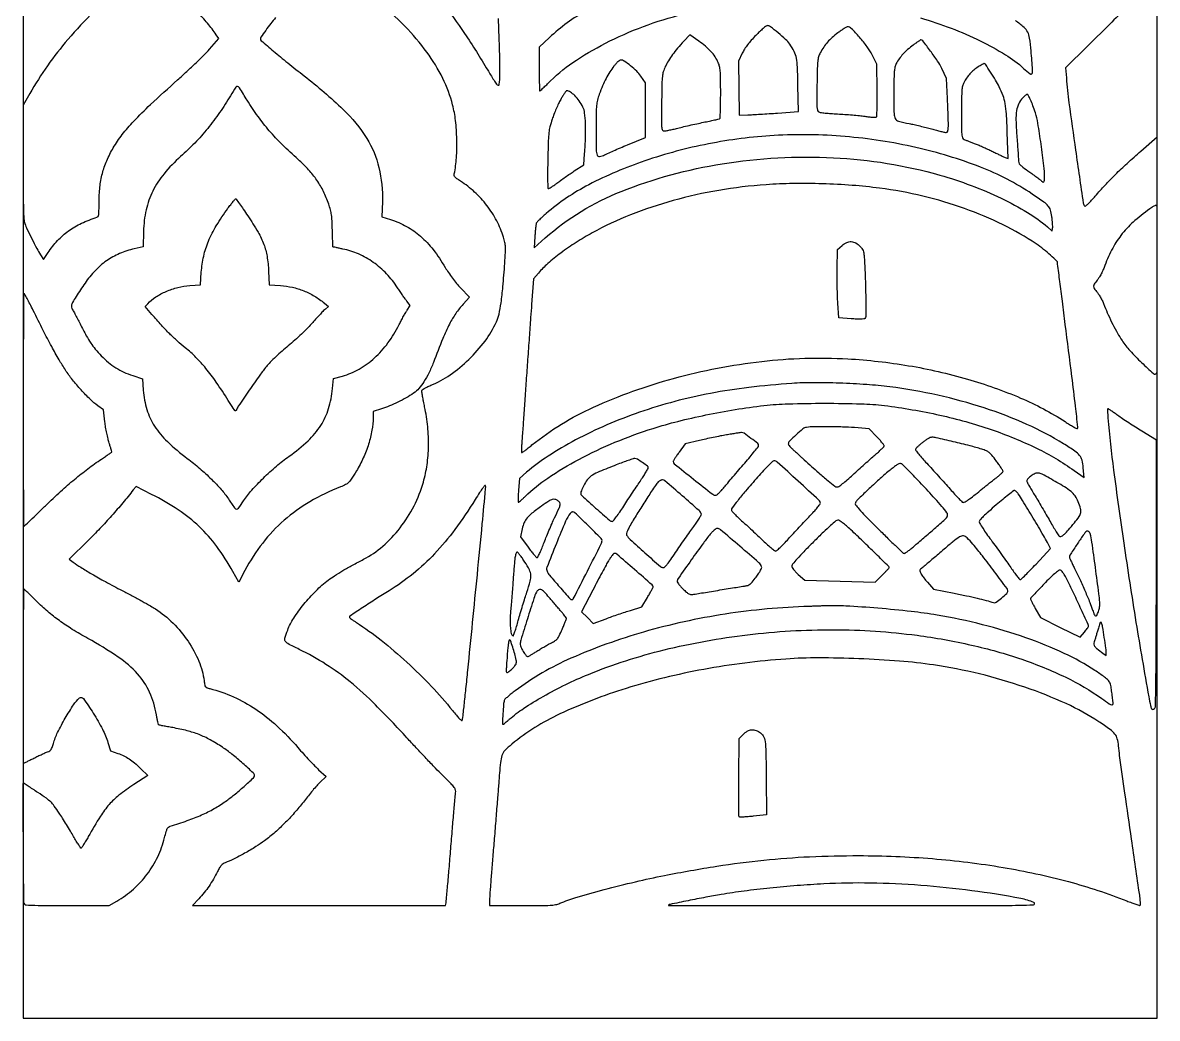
# Model space of a CAD drawing. Header units: millimetres. Extents: x 8 to 202, y 10 to 284.
# Drawn here: x 17.48 to 57.5, y 214 to 249.13 of the extents above; entities that cross this region are included whole.
import ezdxf

# ---------------------------------------------------------------- set-up
doc = ezdxf.new("R2010")
doc.units = ezdxf.units.MM
doc.layers.add('CUT', color=1, linetype='Continuous')
doc.layers.add('ENGRAVE', color=7, linetype='Continuous')

msp = doc.modelspace()

# ---------------------------------------------------------------- linework, layer by layer
at = {"layer": 'CUT'}
msp.add_lwpolyline([(17.5, 214), (57.5, 214), (57.5, 284), (17.5, 284)], close=True, dxfattribs=at)
at = {"layer": 'ENGRAVE'}
for points in [[(55.824, 249.074), (54.268, 247.537), (54.295, 247.175, 0.014308), (54.387, 246.296, 0.002418), (54.618, 244.624, 0.000386), (54.886, 242.763, 0.161791), (54.943, 242.649, 0.39932), (54.968, 242.648, 0.008559), (55.066, 242.74, 0.014827), (55.182, 242.859, 0.008846), (55.314, 243.007, -0.010753), (55.659, 243.394, -0.010324), (56.025, 243.77, -0.009401), (56.438, 244.163, -0.00628), (56.925, 244.597), (57.5, 245.098), (57.5, 247.854, 0.00063), (57.498, 249.391, 0.004769), (57.489, 250.116, 0.00294), (57.477, 250.576, 0.404477), (57.44, 250.611, 0.191907), (57.4, 250.595, 0.000482), (56.941, 250.159, 0.0029), (56.425, 249.663, 0.00179)], [(43.34, 248.676, 0.012507), (43.18, 248.504, 0.018842), (43.05, 248.347, 0.021374), (42.946, 248.197, 0.027711), (42.865, 248.052), (42.729, 247.773), (42.74, 246.818), (42.751, 245.862), (43.065, 245.874, 0.004447), (43.233, 245.881, 0.001168), (43.502, 245.897, 0.001186), (43.808, 245.916, 0.001216), (44.111, 245.936), (44.843, 245.987), (44.828, 246.908, 0.005673), (44.81, 247.558, 0.039285), (44.773, 247.874, 0.06689), (44.693, 248.106, 0.034869), (44.538, 248.369, 0.055198), (44.394, 248.536, 0.014777), (44.131, 248.766, 0.009617), (43.854, 248.984, 0.163947), (43.746, 249.021, 0.168964), (43.706, 249.007, 0.008869), (43.599, 248.92, 0.013179), (43.475, 248.808, 0.009137)], [(46.236, 248.768, 0.019959), (46.03, 248.6, 0.031258), (45.869, 248.438, 0.032938), (45.735, 248.263, 0.025763), (45.612, 248.059, 0.050193), (45.555, 247.918, 0.046412), (45.525, 247.765, 0.019642), (45.51, 247.521, 0.002002), (45.499, 246.942, 0.001651), (45.493, 246.376, 0.018138), (45.499, 246.149, 0.047433), (45.519, 246.029, 0.213551), (45.562, 245.975, 0.08821), (45.616, 245.959, 0.005174), (45.788, 245.939, 0.007696), (45.994, 245.921, 0.005584), (46.224, 245.907, -0.005353), (46.476, 245.892, -0.004212), (46.748, 245.871, -0.004259), (47.001, 245.846, -0.010483), (47.186, 245.823, 0.008989), (47.333, 245.804, 0.01329), (47.462, 245.793, 0.008448), (47.57, 245.789, 0.193168), (47.598, 245.8, 0.203213), (47.612, 245.83, 0.001741), (47.618, 246.091, 0.005725), (47.622, 246.395, 0.003616), (47.619, 246.749), (47.605, 247.666), (47.443, 247.992, 0.045159), (47.271, 248.273, 0.019854), (46.997, 248.613, 0.012965), (46.71, 248.924, 0.204329), (46.579, 248.979, 0.126637), (46.542, 248.969, 0.010302), (46.453, 248.917, 0.013331), (46.348, 248.848, 0.009852)], [(40.8, 248.471, 0.012333), (40.58, 248.224, 0.018631), (40.402, 247.998, 0.021122), (40.26, 247.784, 0.027066), (40.148, 247.576, 0.033918), (40.079, 247.397, 0.049193), (40.045, 247.231, 0.020853), (40.03, 246.981, 0.001743), (40.019, 246.332, 0.001684), (40.013, 245.754, 0.015003), (40.018, 245.499, 0.030169), (40.034, 245.359, 0.263526), (40.073, 245.312, 0.125137), (40.118, 245.307, 0.009671), (40.24, 245.326, 0.012757), (40.386, 245.355, 0.009383), (40.546, 245.394, -0.005657), (40.74, 245.443, -0.002647), (40.992, 245.502, -0.002623), (41.257, 245.561, -0.003675), (41.494, 245.611, 0.002264), (41.704, 245.655, 0.003426), (41.887, 245.695, 0.001331), (42.043, 245.731, 0.081457), (42.069, 245.742, 0.248942), (42.083, 245.765, 0.00148), (42.093, 246.017, 0.005615), (42.1, 246.308, 0.003488), (42.102, 246.649, 0.002432), (42.099, 247.169, 0.017139), (42.087, 247.422, 0.035647), (42.063, 247.584, 0.051055), (42.016, 247.721, 0.040457), (41.903, 247.925, 0.038148), (41.757, 248.112, 0.034191), (41.569, 248.292, 0.022274), (41.329, 248.474), (41.009, 248.695)], [(48.896, 248.338, 0.020674), (48.697, 248.178, 0.027748), (48.532, 248.017, 0.030433), (48.398, 247.852, 0.037084), (48.295, 247.683, 0.06024), (48.249, 247.556, 0.038154), (48.225, 247.401, 0.017389), (48.214, 247.151, 0.002245), (48.211, 246.616, 0.003476), (48.216, 245.906, 0.116353), (48.257, 245.743, 0.212505), (48.368, 245.654, 0.01585), (48.754, 245.566, -0.007507), (48.921, 245.531, -0.003713), (49.131, 245.482, -0.003684), (49.348, 245.427, -0.00538), (49.539, 245.376, 0.00464), (49.71, 245.33, 0.006024), (49.868, 245.291, 0.004605), (50, 245.261, 0.053217), (50.053, 245.255, 0.3161), (50.108, 245.294, 0.076774), (50.131, 245.411, 0.019394), (50.131, 245.666, 0.001118), (50.1, 246.448), (50.07, 247.159), (49.897, 247.515, 0.03461), (49.751, 247.771, 0.011517), (49.502, 248.124, 0.004764), (49.234, 248.481, 0.233034), (49.156, 248.519, 0.151697), (49.146, 248.516, 0.001249), (49.073, 248.466, 0.004315), (48.991, 248.407, 0.002747)], [(38.334, 247.59, 0.025284), (38.189, 247.386, 0.021779), (38.058, 247.159, 0.019823), (37.936, 246.9, 0.01416), (37.819, 246.602, 0.024578), (37.755, 246.393, 0.03966), (37.724, 246.209, 0.019808), (37.712, 245.951, 0.002173), (37.709, 245.356, 0.002916), (37.713, 244.641, 0.078227), (37.745, 244.454, 0.372014), (37.829, 244.404, 0.07487), (38.008, 244.465, -0.014162), (38.115, 244.516, -0.002427), (38.321, 244.607, -0.002643), (38.564, 244.711, -0.002357), (38.818, 244.817), (39.446, 245.075), (39.446, 246.037), (39.446, 246.999), (39.29, 247.234, 0.051149), (39.141, 247.414, 0.026713), (38.924, 247.608, 0.023113), (38.702, 247.768, 0.146229), (38.57, 247.808, 0.167099), (38.536, 247.796, 0.020585), (38.474, 247.744, 0.022503), (38.405, 247.673, 0.016827)], [(51.179, 247.564, 0.033783), (51.028, 247.453, 0.034046), (50.893, 247.322, 0.033746), (50.776, 247.174, 0.031943), (50.678, 247.009, 0.062466), (50.633, 246.885, 0.036381), (50.609, 246.728, 0.016899), (50.599, 246.476, 0.002288), (50.596, 245.946, 0.001393), (50.598, 245.351, 0.023533), (50.608, 245.154, 0.08628), (50.635, 245.058, 0.185409), (50.69, 245.005, 0.004778), (50.744, 244.983, 0.000902), (50.843, 244.945, 0.000964), (50.958, 244.9, 0.000884), (51.077, 244.855, -0.008815), (51.214, 244.8, -0.0045), (51.383, 244.727, -0.00447), (51.556, 244.649, -0.006691), (51.705, 244.577, 0.002319), (51.841, 244.51, 0.002643), (51.971, 244.448, 0.002394), (52.082, 244.396, 0.014861), (52.14, 244.371), (52.24, 244.332), (52.21, 245.258, 0.00604), (52.181, 245.905, 0.029441), (52.138, 246.269, 0.044819), (52.062, 246.55, 0.028412), (51.927, 246.861, 0.017924), (51.798, 247.095, 0.009385), (51.622, 247.377, 0.002937), (51.437, 247.659, 0.250667), (51.393, 247.682, 0.121413), (51.375, 247.678, 0.005424), (51.319, 247.647, 0.008856), (51.252, 247.609, 0.006193)], [(24.813, 246.55, -0.018804), (24.431, 245.954, -0.019548), (24.01, 245.396, -0.019741), (23.551, 244.879, -0.020092), (23.055, 244.402, 0.038261), (22.47, 243.797, 0.058119), (22.072, 243.185, 0.061019), (21.838, 242.521, 0.047775), (21.746, 241.762), (21.732, 241.218), (21.422, 241.147, 0.045173), (20.901, 240.977, 0.050987), (20.441, 240.722, 0.050275), (20.037, 240.376, 0.041924), (19.683, 239.935, 0.002568), (19.368, 239.463, 0.025117), (19.246, 239.256, 0.067997), (19.201, 239.134, 0.19701), (19.217, 239.047, -0.01758), (19.25, 238.989, -0.001723), (19.326, 238.849, -0.002178), (19.415, 238.681, -0.001724), (19.509, 238.498, 0.006411), (19.729, 238.082, 0.022086), (19.887, 237.822, 0.028242), (20.045, 237.611, 0.016515), (20.257, 237.376, 0.026972), (20.508, 237.142, 0.033245), (20.767, 236.953, 0.033199), (21.048, 236.801, 0.026775), (21.369, 236.674), (21.705, 236.561), (21.736, 236.158, 0.054229), (21.865, 235.473, 0.069924), (22.134, 234.893, 0.059844), (22.589, 234.345, 0.028489), (23.29, 233.754, -0.016348), (23.73, 233.4, -0.017236), (24.139, 233.024, -0.018397), (24.486, 232.656, -0.033186), (24.738, 232.326, 0.005394), (24.954, 232.008, 0.209797), (25.025, 231.964, 0.277585), (25.095, 231.994, 0.009209), (25.274, 232.253, -0.034113), (25.564, 232.631, -0.017952), (25.972, 233.06, -0.017555), (26.431, 233.48, -0.022377), (26.884, 233.832, 0.03429), (27.55, 234.375, 0.062131), (27.998, 234.915, 0.068509), (28.273, 235.51, 0.051902), (28.41, 236.216), (28.441, 236.57), (28.759, 236.659, 0.061783), (29.351, 236.905, 0.054645), (29.892, 237.297, 0.051052), (30.367, 237.825, 0.041764), (30.763, 238.473, -0.00516), (30.838, 238.62, -0.004739), (30.918, 238.769, -0.004739), (30.992, 238.9, -0.015544), (31.045, 238.985), (31.151, 239.146), (31.031, 239.303, -0.009182), (30.971, 239.384, -0.003039), (30.886, 239.506, -0.003025), (30.793, 239.642, -0.003432), (30.706, 239.774, 0.045792), (30.317, 240.267, 0.04863), (29.851, 240.67, 0.050072), (29.33, 240.965, 0.054848), (28.776, 241.14, -0.001679), (28.647, 241.166, -0.002664), (28.537, 241.19, -0.000598), (28.44, 241.211, -0.119508), (28.432, 241.215, -0.212228), (28.427, 241.224, -0.000346), (28.42, 241.392, -0.002546), (28.414, 241.582, -0.00156), (28.407, 241.806, 0.006207), (28.395, 242.136, 0.022576), (28.376, 242.345, 0.029748), (28.34, 242.521, 0.01787), (28.279, 242.724, 0.031439), (28.094, 243.169, 0.036587), (27.863, 243.565, 0.035243), (27.569, 243.934, 0.02583), (27.196, 244.301, -0.013762), (26.638, 244.823, -0.020391), (26.182, 245.313, -0.021414), (25.784, 245.819, -0.017724), (25.403, 246.39, 0.002711), (25.13, 246.826, 0.187742), (25.062, 246.877, 0.329424), (24.997, 246.851, 0.00752)], [(36.459, 246.416, 0.016266), (36.386, 246.271, 0.008351), (36.302, 246.086, 0.00829), (36.223, 245.892, 0.012373), (36.16, 245.72, 0.017183), (36.082, 245.456, 0.036142), (36.043, 245.246, 0.019501), (36.023, 244.965, 0.002112), (36.005, 244.315, 0.00313), (35.998, 243.899, 0.006409), (35.998, 243.573, 0.002184), (36.003, 243.306, 0.253729), (36.02, 243.277, 0.266835), (36.047, 243.276, 0.012883), (36.127, 243.322, 0.018133), (36.223, 243.384, 0.011776), (36.329, 243.463, -0.00744), (36.456, 243.559, -0.003814), (36.619, 243.676, -0.003789), (36.788, 243.794, -0.005695), (36.938, 243.894), (37.278, 244.115), (37.305, 244.503, 0.00999), (37.335, 245.081, 0.017114), (37.333, 245.564, 0.018579), (37.305, 245.941, 0.090217), (37.243, 246.145, 0.034346), (37.109, 246.369, 0.043424), (36.954, 246.554, 0.049645), (36.801, 246.68, 0.148507), (36.672, 246.72, 0.233905), (36.647, 246.708, 0.01055), (36.591, 246.63, 0.015813), (36.527, 246.532, 0.010468)], [(52.756, 246.474, 0.080552), (52.616, 246.27, 0.071063), (52.539, 246.024, 0.046092), (52.517, 245.681, 0.013384), (52.544, 245.151, -0.001314), (52.566, 244.867, -0.001632), (52.585, 244.603, -0.001328), (52.599, 244.381, -0.012346), (52.603, 244.286, 0.073059), (52.618, 244.188, 0.111012), (52.661, 244.114, 0.048842), (52.756, 244.03, 0.005045), (53, 243.856, -0.003721), (53.153, 243.747, -0.005424), (53.287, 243.649, -0.002819), (53.398, 243.564, -0.090374), (53.421, 243.539, 0.130469), (53.46, 243.502, 0.362549), (53.494, 243.509, 0.137492), (53.518, 243.566, 0.032834), (53.525, 243.669, 0.029708), (53.501, 244.08, 0.005457), (53.402, 244.834, 0.005071), (53.288, 245.586, 0.036083), (53.203, 245.944, 0.01187), (53.117, 246.197, 0.019447), (53.03, 246.406, 0.014851), (52.951, 246.566, 0.277019), (52.904, 246.594, 0.156341), (52.886, 246.588, 0.015179), (52.847, 246.559, 0.018097), (52.803, 246.52, 0.013345)], [(43.985, 245.143, 0.033581), (41.668, 244.85, 0.034258), (39.427, 244.25, 0.036488), (37.453, 243.409, 0.059352), (35.945, 242.389, 0.00682), (35.82, 242.279, 0.009332), (35.711, 242.175, 0.00657), (35.624, 242.087, 0.100483), (35.6, 242.05, 0.059587), (35.59, 242.008, 0.004217), (35.575, 241.888, 0.005906), (35.561, 241.745, 0.004418), (35.548, 241.586), (35.52, 241.183), (35.914, 241.531, -0.087589), (38.591, 243.172, -0.054309), (42.158, 244.146, -0.051582), (46.081, 244.362, -0.05706), (49.828, 243.749, -0.021056), (50.937, 243.383, -0.02188), (51.998, 242.93, -0.023335), (52.924, 242.43, -0.042117), (53.624, 241.926), (53.797, 241.776), (53.81, 241.881, 0.040408), (53.813, 241.941, 0.008218), (53.807, 242.045, 0.008613), (53.796, 242.167, 0.00798), (53.781, 242.292, 0.03821), (53.732, 242.517, 0.108064), (53.654, 242.658, 0.058715), (53.5, 242.796, 0.005773), (53.087, 243.081, 0.056009), (51.263, 244.031, 0.03639), (48.988, 244.723, 0.03462), (46.488, 245.11, 0.035761)], [(43.701, 243.41, 0.024063), (42.033, 243.209, 0.025592), (40.426, 242.851, 0.026558), (38.924, 242.347, 0.031408), (37.569, 241.71, 0.017686), (37.005, 241.374, 0.017615), (36.466, 240.999, 0.018618), (36.003, 240.624, 0.03811), (35.675, 240.29), (35.503, 240.087), (35.434, 239.188, 0.000894), (35.4, 238.722, 0.000279), (35.349, 238.024, 0.000279), (35.294, 237.244, 0.000308), (35.241, 236.49, -0.00006), (35.191, 235.774, -0.000075), (35.145, 235.111, -0.00006), (35.106, 234.556, -0.000604), (35.089, 234.324, 0.006433), (35.081, 234.184, 0.010776), (35.078, 234.066, 0.004604), (35.078, 233.967, 0.409911), (35.088, 233.958, 0.160515), (35.105, 233.964, 0.001819), (35.204, 234.037, 0.005373), (35.317, 234.125, 0.003451), (35.447, 234.228, -0.064032), (37.615, 235.561, -0.039316), (40.442, 236.576, -0.037796), (43.552, 237.177, -0.042983), (46.585, 237.266, -0.027419), (48.731, 237.025, -0.028784), (50.803, 236.553, -0.030428), (52.682, 235.884, -0.043114), (54.248, 235.05, 0.006403), (54.407, 234.95, 0.010414), (54.545, 234.869, 0.004366), (54.662, 234.805, 0.330319), (54.682, 234.808, 0.228488), (54.7, 234.858, 0.000612), (54.615, 235.598, 0.002336), (54.489, 236.642, 0.000479), (54.256, 238.483, -0.000214), (54.152, 239.298, -0.000347), (54.065, 239.991, -0.000038), (53.987, 240.61, -0.03112), (53.985, 240.641, 0.202113), (53.952, 240.72, 0.010084), (53.74, 240.919, 0.016382), (53.49, 241.129, 0.017496), (53.233, 241.318, 0.035656), (52.06, 241.998, 0.028091), (50.707, 242.568, 0.026964), (49.236, 243.005, 0.026059), (47.709, 243.286, 0.013892), (46.743, 243.386, 0.010979), (45.693, 243.441, 0.011033), (44.649, 243.45, 0.014642)], [(25.42, 242.316, -0.014927), (25.785, 241.735, -0.04254), (25.99, 241.305, -0.049956), (26.102, 240.886, -0.027597), (26.158, 240.36), (26.182, 239.879), (26.579, 239.852, -0.038526), (26.998, 239.791, -0.039892), (27.396, 239.666, -0.039542), (27.773, 239.479, -0.036536), (28.127, 239.231), (28.273, 239.111), (28.162, 239.024, 0.033109), (28.099, 238.968, 0.00499), (27.983, 238.846, 0.005581), (27.849, 238.7, 0.004797), (27.712, 238.543, -0.016313), (27.542, 238.358, -0.008814), (27.322, 238.141, -0.008618), (27.083, 237.922, -0.010812), (26.853, 237.727, 0.010183), (26.633, 237.54, 0.008897), (26.41, 237.336, 0.009109), (26.213, 237.143, 0.0227), (26.078, 236.992, 0.016991), (25.849, 236.692, 0.003691), (25.475, 236.156, 0.001754), (25.09, 235.593, 0.063026), (25.019, 235.453, -0.281311), (24.996, 235.434, -0.259569), (24.967, 235.445, -0.02947), (24.913, 235.52, -0.001212), (24.736, 235.799, 0.010151), (24.311, 236.443, 0.020458), (23.946, 236.929, 0.02477), (23.596, 237.318, 0.027147), (23.218, 237.657, -0.013524), (22.939, 237.895, -0.013008), (22.669, 238.15, -0.011296), (22.381, 238.451, -0.006364), (22.045, 238.827), (21.8, 239.11), (21.895, 239.211, -0.060413), (22.178, 239.448, -0.041948), (22.546, 239.645, -0.040377), (22.959, 239.785, -0.043724), (23.379, 239.852), (23.755, 239.879), (23.785, 240.323, -0.039027), (23.868, 240.89, -0.043055), (24.036, 241.418, -0.038055), (24.313, 241.961, -0.021488), (24.724, 242.576, -0.004592), (24.82, 242.704, -0.007204), (24.904, 242.812, -0.002645), (24.979, 242.903, -0.209899), (24.995, 242.911, -0.254818), (25.011, 242.903, -0.001062), (25.131, 242.737, -0.004769), (25.265, 242.544, -0.002943)], [(57.311, 242.609, 0.027064), (56.714, 242.145, 0.04391), (56.268, 241.683, 0.046693), (55.928, 241.173, 0.036043), (55.654, 240.562, -0.017344), (55.595, 240.416, -0.01442), (55.522, 240.265, -0.014665), (55.448, 240.13, -0.037728), (55.384, 240.039, 0.016806), (55.275, 239.897, 0.157828), (55.252, 239.825, 0.152182), (55.275, 239.751, 0.015302), (55.387, 239.602, -0.030114), (55.451, 239.511, -0.014171), (55.523, 239.386, -0.013985), (55.591, 239.251, -0.019126), (55.644, 239.126, 0.014971), (55.773, 238.815, 0.011395), (55.932, 238.482, 0.01158), (56.1, 238.167, 0.019459), (56.258, 237.912, 0.036222), (56.54, 237.552, 0.017622), (56.947, 237.134, 0.008533), (57.367, 236.746, 0.397821), (57.474, 236.749, 0.199078), (57.502, 236.817, 0.000067), (57.499, 239.718, 0.000056), (57.496, 242.625, 0.259632), (57.468, 242.676, 0.212901), (57.449, 242.678, 0.029572), (57.409, 242.664, 0.029589), (57.361, 242.641, 0.021074)], [(47.023, 241.227, -0.040434), (47.099, 241.129, -0.081477), (47.139, 241.041, -0.044248), (47.16, 240.913, -0.005359), (47.18, 240.628, -0.006847), (47.206, 240.004, -0.00647), (47.217, 239.366, -0.001812), (47.217, 238.764, -0.198276), (47.186, 238.69, -0.177558), (47.149, 238.673, -0.0138), (47.039, 238.668, -0.015598), (46.893, 238.668, -0.007455), (46.705, 238.678), (46.266, 238.707), (46.233, 239.23, -0.007568), (46.222, 239.479, -0.003578), (46.214, 239.8, -0.003545), (46.21, 240.137, -0.005002), (46.212, 240.436), (46.224, 241.12), (46.385, 241.268, -0.079629), (46.546, 241.373, -0.122352), (46.708, 241.403, -0.119099), (46.869, 241.353, -0.072995)], [(17.5, 235.464, 0.000608), (17.502, 233.892, 0.001015), (17.508, 232.569, 0.000042), (17.516, 231.375, 0.412264), (17.527, 231.364, 0.190845), (17.545, 231.371, 0.000431), (17.762, 231.576, 0.002735), (18.007, 231.809, 0.001686), (18.292, 232.086, -0.007967), (18.824, 232.59, -0.011658), (19.31, 233.014, -0.012691), (19.78, 233.387, -0.012964), (20.266, 233.732, 0.000196), (20.401, 233.823, 0.000315), (20.516, 233.901, 0.00005), (20.619, 233.97, 0.019294), (20.626, 233.976, 0.30132), (20.628, 233.983, 0.001026), (20.603, 234.073, 0.004888), (20.573, 234.175, 0.002987), (20.535, 234.296, -0.018065), (20.494, 234.446, -0.008506), (20.45, 234.643, -0.008417), (20.411, 234.85, -0.011734), (20.384, 235.038), (20.332, 235.467), (20.14, 235.608, -0.033327), (19.867, 235.839, -0.01609), (19.547, 236.168, -0.015972), (19.239, 236.53, -0.023877), (18.995, 236.866, -0.013499), (18.767, 237.236, -0.007416), (18.507, 237.701, -0.006134), (18.208, 238.271, -0.003433), (17.857, 238.972, 0.004141), (17.743, 239.199, 0.006676), (17.641, 239.391, 0.001979), (17.551, 239.554, 0.272027), (17.533, 239.565, 0.411816), (17.519, 239.552, 0.000062), (17.51, 238.36, 0.001242), (17.502, 237.037, 0.000744)], [(44.613, 236.399, 0.012455), (43.097, 236.257, 0.017247), (41.748, 236.049, 0.018365), (40.486, 235.762, 0.017817), (39.236, 235.38, 0.01922), (38.084, 234.932, 0.020008), (36.984, 234.403, 0.021276), (36.015, 233.833, 0.035372), (35.257, 233.263), (35.001, 233.041), (34.972, 232.638, 0.005295), (34.962, 232.482, 0.008198), (34.957, 232.347, 0.003469), (34.956, 232.232, 0.200322), (34.963, 232.213, 0.374198), (34.98, 232.212, 0.008773), (35.044, 232.262, 0.015068), (35.12, 232.328, 0.009104), (35.207, 232.411, -0.047232), (36.006, 233.062, -0.025135), (37.102, 233.719, -0.023491), (38.374, 234.321, -0.022393), (39.718, 234.813, -0.014937), (40.591, 235.06, -0.010749), (41.58, 235.286, -0.010442), (42.615, 235.477, -0.011299), (43.63, 235.618, -0.022109), (44.487, 235.68, -0.006938), (45.774, 235.698, -0.006839), (47.055, 235.68, -0.024046), (47.877, 235.618, -0.023694), (49.834, 235.28, -0.027947), (51.644, 234.771, -0.030233), (53.243, 234.113, -0.042678), (54.567, 233.326), (54.917, 233.075), (54.889, 233.423, 0.039199), (54.846, 233.69, 0.112502), (54.762, 233.858, 0.072428), (54.593, 234.012, 0.010067), (54.194, 234.27, 0.034311), (52.905, 234.953, 0.025367), (51.397, 235.533, 0.024225), (49.757, 235.983, 0.023561), (48.065, 236.278, 0.013986), (47.253, 236.358, 0.00862), (46.294, 236.408, 0.008644), (45.355, 236.425, 0.017244)], [(55.76, 235.182, 0.010607), (55.96, 233.339, 0.003985), (56.317, 230.767, 0.003942), (56.75, 227.969, 0.004753), (57.202, 225.347, 0.004278), (57.262, 225.033, 0.05889), (57.298, 224.923, 0.316684), (57.341, 224.899, 0.175924), (57.397, 224.925, 0.193192), (57.437, 225.017, 0.00172), (57.451, 225.786, 0.00293), (57.462, 227.005, 0.000353), (57.47, 229.691), (57.479, 234.394), (56.956, 234.711, -0.005288), (56.732, 234.85, -0.004133), (56.492, 235.005, -0.00418), (56.271, 235.153, -0.010178), (56.111, 235.267, 0.004015), (55.985, 235.359, 0.006141), (55.875, 235.436, 0.002475), (55.78, 235.5, 0.148272), (55.76, 235.506, 0.404851), (55.749, 235.496, 0.007606), (55.748, 235.411, 0.013937), (55.751, 235.306, 0.008304)], [(42.302, 234.583, 0.004979), (42.094, 234.544, 0.002663), (41.838, 234.493, 0.002651), (41.577, 234.438, 0.004139), (41.353, 234.387), (40.853, 234.27), (40.641, 233.979, 0.006821), (40.56, 233.864, 0.009808), (40.491, 233.76, 0.006047), (40.437, 233.672, 0.135635), (40.429, 233.643, 0.22725), (40.466, 233.565, 0.001185), (41.145, 233.022, 0.001462), (41.82, 232.488, 0.170125), (41.925, 232.452, 0.170558), (41.965, 232.467, 0.016794), (42.044, 232.536, 0.019691), (42.134, 232.627, 0.014362), (42.228, 232.735, -0.003399), (42.349, 232.881, -0.001019), (42.535, 233.102, -0.001022), (42.744, 233.349, -0.001108), (42.949, 233.589, 0.003254), (43.138, 233.811, 0.005107), (43.297, 234.005, 0.001589), (43.432, 234.174, 0.169196), (43.441, 234.201, 0.22418), (43.407, 234.274, 0.008901), (43.171, 234.461, 0.010365), (42.93, 234.638, 0.167265), (42.835, 234.665, 0.023559), (42.781, 234.66, 0.002003), (42.644, 234.639, 0.00265), (42.48, 234.613, 0.002049)], [(45.13, 234.849, 0.139761), (45.001, 234.794, 0.016076), (44.76, 234.585, 0.013953), (44.53, 234.361, 0.194951), (44.487, 234.256, 0.166325), (44.496, 234.231, 0.014298), (44.539, 234.179, 0.01764), (44.596, 234.118, 0.012753), (44.664, 234.054, -0.000392), (44.746, 233.98, -0.000199), (44.85, 233.886, -0.000197), (44.957, 233.789, -0.000295), (45.051, 233.704, 0.002495), (45.562, 233.244, 0.009127), (45.893, 232.961, 0.008155), (46.127, 232.774, 0.166001), (46.211, 232.745, 0.156623), (46.267, 232.763, 0.010508), (46.402, 232.864, 0.013414), (46.568, 233.001, 0.007542), (46.763, 233.176, -0.002379), (46.964, 233.36, -0.00187), (47.184, 233.558, -0.00189), (47.389, 233.741, -0.004655), (47.542, 233.873, 0.006569), (47.663, 233.979, 0.009473), (47.767, 234.076, 0.005733), (47.851, 234.159, 0.134257), (47.868, 234.188, 0.220455), (47.862, 234.219, 0.010008), (47.797, 234.305, 0.015148), (47.713, 234.407, 0.010111), (47.61, 234.519), (47.34, 234.801), (46.824, 234.839, 0.01065), (46.399, 234.86, 0.005989), (45.883, 234.87, 0.005256), (45.397, 234.867, 0.027522)], [(49.215, 234.311, 0.010849), (49.126, 234.237, 0.014629), (49.05, 234.165, 0.01163), (48.989, 234.103, 0.133446), (48.974, 234.073, 0.221328), (48.981, 234.038, 0.005497), (49.086, 233.906, 0.010836), (49.215, 233.752, 0.007045), (49.371, 233.58, -0.002513), (49.558, 233.378, -0.00143), (49.781, 233.132, -0.001428), (50.005, 232.882, -0.002361), (50.192, 232.671, 0.006293), (50.354, 232.491, 0.009594), (50.499, 232.339, 0.004715), (50.625, 232.215, 0.194679), (50.659, 232.201, 0.146429), (50.723, 232.22, 0.0099), (50.882, 232.329, 0.012213), (51.082, 232.48, 0.006095), (51.328, 232.68, -0.004006), (51.427, 232.761, -0.002023), (51.553, 232.861, -0.002008), (51.684, 232.964, -0.002987), (51.799, 233.053, 0.010102), (51.899, 233.132, 0.014836), (51.984, 233.206, 0.010096), (52.05, 233.271, 0.197601), (52.061, 233.296, 0.139392), (52.052, 233.326, 0.005018), (51.99, 233.424, 0.008883), (51.912, 233.54, 0.006073), (51.82, 233.668, 0.009063), (51.667, 233.87, 0.056228), (51.575, 233.962, 0.073204), (51.476, 234.02, 0.021204), (51.308, 234.08, 0.011777), (50.896, 234.196, 0.004237), (50.306, 234.342, 0.001932), (49.702, 234.484, 0.063485), (49.553, 234.499, 0.096022), (49.496, 234.487, 0.024533), (49.411, 234.444, 0.023415), (49.314, 234.384, 0.019)], [(38.421, 233.525, 0.00413), (37.824, 233.286, 0.038533), (37.576, 233.161, 0.081624), (37.429, 233.036, 0.052136), (37.302, 232.849, 0.010061), (37.251, 232.748, 0.012464), (37.207, 232.652, 0.010841), (37.174, 232.57, 0.08573), (37.166, 232.53, 0.215637), (37.203, 232.445, 0.002271), (37.693, 232.003, 0.002567), (38.183, 231.57, 0.18079), (38.284, 231.532, 0.233104), (38.314, 231.546, 0.004529), (38.421, 231.688, 0.009896), (38.545, 231.86, 0.00635), (38.681, 232.065, -0.000782), (38.832, 232.298, -0.000566), (39.002, 232.557, -0.000572), (39.164, 232.803, -0.001246), (39.289, 232.991, 0.003786), (39.389, 233.144, 0.005768), (39.473, 233.278, 0.002346), (39.544, 233.394, 0.135935), (39.55, 233.418, 0.232161), (39.52, 233.479, 0.013178), (39.345, 233.607, 0.016353), (39.165, 233.723, 0.139121), (39.073, 233.748, 0.074651), (39.016, 233.738, 0.004356), (38.845, 233.682, 0.006523), (38.643, 233.61, 0.00475)], [(43.405, 233.09, 0.002668), (42.982, 232.601, 0.008027), (42.702, 232.261, 0.005698), (42.505, 232.01, 0.164468), (42.479, 231.933, 0.183669), (42.491, 231.901, 0.007772), (42.574, 231.811, 0.012488), (42.679, 231.706, 0.008471), (42.803, 231.591, -0.003374), (42.957, 231.451, -0.001538), (43.157, 231.266, -0.001523), (43.366, 231.071, -0.002094), (43.553, 230.893, 0.006674), (43.721, 230.737, 0.009947), (43.872, 230.605, 0.005432), (44.002, 230.499, 0.170422), (44.041, 230.485, 0.18614), (44.078, 230.5, 0.006081), (44.198, 230.611, 0.010899), (44.338, 230.75, 0.007277), (44.491, 230.914, -0.002194), (44.667, 231.106, -0.001376), (44.875, 231.329, -0.001381), (45.08, 231.548, -0.002523), (45.249, 231.724, 0.007914), (45.39, 231.875, 0.011565), (45.509, 232.013, 0.007152), (45.603, 232.131, 0.166773), (45.617, 232.171, 0.20915), (45.572, 232.273, 0.001387), (44.835, 232.951, 0.001512), (44.098, 233.621, 0.185714), (43.982, 233.665, 0.191155), (43.933, 233.646, 0.007016), (43.788, 233.505, 0.01125), (43.612, 233.322, 0.006156)], [(48.044, 233.316, 0.008289), (47.683, 233.002, 0.006059), (47.293, 232.641, 0.002903), (46.93, 232.293, 0.085162), (46.854, 232.19, 0.278191), (46.86, 232.119, 0.023577), (46.979, 231.97, 0.014603), (47.201, 231.73, 0.002115), (47.67, 231.257, 0.002825), (48.001, 230.929, 0.004502), (48.289, 230.653, 0.001145), (48.541, 230.415, 0.190235), (48.576, 230.402, 0.153208), (48.608, 230.412, 0.007258), (48.701, 230.478, 0.011363), (48.81, 230.563, 0.00788), (48.929, 230.663, -0.000848), (49.074, 230.788, -0.000383), (49.265, 230.952, -0.000379), (49.467, 231.125, -0.000517), (49.648, 231.28, 0.005591), (50.024, 231.607, 0.132401), (50.1, 231.724, 0.24055), (50.082, 231.836, 0.022878), (49.903, 232.059, 0.005452), (49.418, 232.602, 0.006786), (48.954, 233.095, 0.002446), (48.532, 233.527, 0.170735), (48.443, 233.571, 0.149118), (48.39, 233.561, 0.023046), (48.297, 233.507, 0.021596), (48.181, 233.426, 0.011494)], [(39.901, 232.923, 0.049857), (39.801, 232.802, 0.002783), (39.532, 232.394, 0.004694), (39.246, 231.946, 0.005846), (38.989, 231.524, 0.007308), (38.876, 231.327, 0.025067), (38.811, 231.195, 0.036438), (38.779, 231.103, 0.195102), (38.786, 231.051, 0.079395), (38.912, 230.891, 0.003648), (39.429, 230.422, 0.001938), (39.976, 229.938, 0.182373), (40.073, 229.901, 0.197649), (40.129, 229.924, 0.024895), (40.219, 230.023, 0.019488), (40.34, 230.181, 0.005764), (40.513, 230.433, -0.00284), (40.67, 230.665, -0.002032), (40.848, 230.923, -0.002051), (41.02, 231.167, -0.0044), (41.155, 231.354, 0.010112), (41.263, 231.507, 0.015214), (41.351, 231.646, 0.010158), (41.416, 231.762, 0.218178), (41.419, 231.801, 0.12085), (41.34, 231.914, 0.001907), (40.746, 232.435, 0.001396), (40.137, 232.961, 0.178754), (40.045, 232.996, 0.080533), (40.013, 232.991, 0.037744), (39.974, 232.974, 0.036133), (39.934, 232.951, 0.042103)], [(53.054, 233.136, 0.023518), (52.994, 233.089, 0.029507), (52.943, 233.039, 0.030228), (52.907, 232.994, 0.156116), (52.897, 232.964, 0.120442), (52.907, 232.925, 0.005035), (52.975, 232.797, 0.008453), (53.061, 232.647, 0.005881), (53.162, 232.479, -0.004116), (53.284, 232.28, -0.002113), (53.434, 232.027, -0.002099), (53.586, 231.766, -0.003165), (53.717, 231.538, 0.00578), (53.832, 231.338, 0.008591), (53.937, 231.166, 0.004498), (54.03, 231.024, 0.151255), (54.061, 230.999, 0.246378), (54.126, 231.005, 0.041954), (54.228, 231.085, 0.027138), (54.368, 231.231, 0.00728), (54.576, 231.479, 0.016931), (54.75, 231.708, 0.109311), (54.806, 231.841, 0.119056), (54.798, 231.98, 0.02166), (54.711, 232.226, 0.053914), (54.604, 232.428, 0.072097), (54.464, 232.581, 0.037388), (54.224, 232.75, 0.005267), (53.701, 233.054, 0.011534), (53.441, 233.194, 0.086193), (53.307, 233.235, 0.139514), (53.196, 233.218, 0.047534)], [(33.441, 232.298, -0.020522), (32.729, 231.245, -0.030139), (32.012, 230.388, -0.032921), (31.251, 229.682, -0.033396), (30.408, 229.086, 0.004983), (29.946, 228.797, 0.004602), (29.478, 228.492, 0.000782), (29.026, 228.19, 0.253181), (29.007, 228.154, 0.221033), (29.015, 228.135, 0.007657), (29.079, 228.084, 0.013016), (29.159, 228.026, 0.008579), (29.253, 227.963, -0.024606), (30.125, 227.338, -0.01776), (31.035, 226.562, -0.017571), (31.901, 225.711, -0.021889), (32.641, 224.859, 0.007466), (32.779, 224.69, 0.02081), (32.883, 224.577, 0.023869), (32.959, 224.508, 0.468883), (32.986, 224.513, 0.098785), (33, 224.556, 0.000423), (33.057, 225.053, 0.002048), (33.118, 225.619, 0.001288), (33.186, 226.28, 0.000135), (33.52, 229.649, 0.000758), (33.695, 231.448, 0.000228), (33.813, 232.687, 0.063172), (33.81, 232.792, 0.627487), (33.786, 232.799, 0.025338), (33.711, 232.709, 0.016703), (33.6, 232.549, 0.004991)], [(51.819, 232.111, 0.004943), (51.545, 231.872, 0.015017), (51.365, 231.702, 0.015857), (51.248, 231.577, 0.184056), (51.224, 231.515, 0.136058), (51.24, 231.459, 0.006335), (51.346, 231.291, 0.010092), (51.479, 231.093, 0.007041), (51.637, 230.876, -0.002919), (51.815, 230.634, -0.002114), (52.012, 230.363, -0.002135), (52.196, 230.104, -0.004659), (52.334, 229.903, 0.007166), (52.447, 229.741, 0.011028), (52.55, 229.605, 0.005644), (52.639, 229.494, 0.2238), (52.667, 229.481, 0.193228), (52.698, 229.493, 0.002451), (52.85, 229.641, 0.006732), (53.026, 229.817, 0.00431), (53.225, 230.026), (53.735, 230.57), (53.629, 230.781, 0.016233), (53.491, 231.032, 0.001456), (53.123, 231.65, 0.001446), (52.751, 232.266, 0.016432), (52.596, 232.504, 0.027015), (52.561, 232.548, 0.032577), (52.524, 232.585, 0.034409), (52.49, 232.612, 0.146953), (52.465, 232.619, 0.166057), (52.431, 232.608, 0.002209), (52.255, 232.47, 0.006032), (52.051, 232.306, 0.003892)], [(35.785, 232.071, 0.010343), (35.444, 231.817, 0.051243), (35.272, 231.652, 0.077738), (35.172, 231.49, 0.044076), (35.102, 231.269), (35.039, 230.985), (35.308, 230.62, 0.008039), (35.415, 230.48, 0.012157), (35.513, 230.362, 0.006947), (35.597, 230.268, 0.209776), (35.626, 230.255, 0.28125), (35.651, 230.271, 0.006989), (35.713, 230.397, 0.013038), (35.783, 230.552, 0.008258), (35.856, 230.736, -0.006042), (35.941, 230.953, -0.003694), (36.045, 231.206, -0.003702), (36.153, 231.455, -0.006567), (36.246, 231.659, 0.003947), (36.401, 231.994, 0.059175), (36.44, 232.116, 0.186259), (36.426, 232.192, 0.103361), (36.361, 232.261, 0.088664), (36.258, 232.309, 0.144967), (36.163, 232.306, 0.067036), (36.036, 232.245, 0.008361)], [(36.799, 231.814, 0.067992), (36.633, 231.537, 0.005448), (36.307, 230.75, 0.002529), (35.974, 229.91, 0.204186), (35.979, 229.772, 0.067643), (36.069, 229.63, 0.003643), (36.419, 229.224, 0.001519), (36.795, 228.797, 0.214789), (36.855, 228.77, 0.281524), (36.903, 228.799, 0.000396), (37.404, 229.78, 0.000767), (37.89, 230.738, 0.117652), (37.918, 230.856, 0.199767), (37.889, 230.926, 0.001462), (37.426, 231.383, 0.001488), (36.962, 231.837, 0.194994), (36.889, 231.866, 0.086663), (36.868, 231.862, 0.044776), (36.843, 231.851, 0.042721), (36.819, 231.834, 0.049993)], [(45.379, 230.811, 0.003614), (45.031, 230.46, 0.010523), (44.798, 230.211, 0.008661), (44.638, 230.026, 0.176), (44.613, 229.958, 0.128924), (44.626, 229.907, 0.034061), (44.673, 229.836, 0.028868), (44.744, 229.752, 0.016461), (44.839, 229.659), (45.065, 229.453), (46.311, 229.423), (47.556, 229.393), (47.8, 229.635, 0.005025), (47.893, 229.729, 0.007733), (47.972, 229.813, 0.003284), (48.038, 229.885, 0.183642), (48.044, 229.902, 0.200495), (48.029, 229.939, 0.000405), (47.572, 230.389, 0.00312), (47.116, 230.832, 0.004073), (46.693, 231.232, 0.009572), (46.536, 231.373, 0.017445), (46.401, 231.481, 0.016779), (46.292, 231.557, 0.144429), (46.236, 231.573, 0.175535), (46.168, 231.549, 0.008007), (45.979, 231.386, 0.010232), (45.728, 231.153, 0.003684)], [(41.737, 231.082, 0.015264), (41.492, 230.766, 0.0029), (41.066, 230.175, 0.000875), (40.612, 229.534, 0.08933), (40.566, 229.435, 0.192309), (40.57, 229.395, 0.031059), (40.613, 229.327, 0.028026), (40.68, 229.245, 0.015359), (40.771, 229.151, 0.010936), (40.897, 229.034, 0.053276), (40.976, 228.977, 0.091539), (41.043, 228.954, 0.076478), (41.119, 228.954, 0.001805), (41.202, 228.967, 0.000131), (41.429, 229.005, 0.000183), (41.7, 229.049, 0.000139), (41.998, 229.099, -0.000732), (42.3, 229.148, -0.00087), (42.586, 229.194, -0.000753), (42.827, 229.233, -0.005619), (42.941, 229.249, 0.040476), (43.057, 229.274, 0.091926), (43.136, 229.315, 0.057894), (43.216, 229.393, 0.008959), (43.351, 229.568, 0.011443), (43.447, 229.702, 0.027146), (43.51, 229.806, 0.034039), (43.545, 229.886, 0.177638), (43.545, 229.933, 0.125814), (43.448, 230.075, 0.002488), (42.78, 230.653, 0.001909), (42.096, 231.236, 0.177164), (41.975, 231.28, 0.149919), (41.936, 231.269, 0.025225), (41.874, 231.222, 0.025655), (41.805, 231.158, 0.020296)], [(50.295, 230.812, 0.002155), (50.164, 230.703, 0.000798), (49.98, 230.548, 0.000791), (49.78, 230.378, 0.000954), (49.592, 230.218, -0.000287), (49.423, 230.073, -0.000456), (49.277, 229.949, -0.000089), (49.149, 229.84, -0.022636), (49.137, 229.831, 0.344956), (49.123, 229.783, 0.037758), (49.176, 229.674, 0.033492), (49.267, 229.537, 0.019839), (49.394, 229.386), (49.613, 229.144), (50.332, 229, -0.003718), (50.767, 228.909, -0.005621), (51.145, 228.823, -0.00648), (51.466, 228.741, -0.011418), (51.729, 228.664, 0.236064), (51.819, 228.679, 0.019756), (52.01, 228.827, 0.020827), (52.189, 228.991, 0.199729), (52.228, 229.084, 0.160953), (52.204, 229.158, 0.000918), (51.761, 229.752, 0.004381), (51.335, 230.312, 0.00993), (51, 230.726, 0.021969), (50.791, 230.953, 0.167149), (50.663, 231.016, 0.178718), (50.527, 230.984, 0.025854)], [(54.982, 231.165, 0.027059), (54.855, 231, 0.005099), (54.644, 230.684, 0.001735), (54.421, 230.342, 0.144094), (54.404, 230.282, 0.099761), (54.41, 230.249, 0.004264), (54.457, 230.14, 0.007159), (54.516, 230.011, 0.005023), (54.586, 229.867, -0.008029), (54.765, 229.494, -0.005621), (54.955, 229.069, -0.005445), (55.123, 228.67, -0.018122), (55.221, 228.404, 0.012591), (55.281, 228.232, 0.251729), (55.322, 228.197, 0.346186), (55.364, 228.217, 0.019116), (55.427, 228.358, 0.06166), (55.467, 228.513, 0.050842), (55.473, 228.684, 0.015569), (55.443, 228.977, 0.000847), (55.32, 229.9, 0.00187), (55.195, 230.799, 0.029822), (55.133, 231.101, 0.216695), (55.066, 231.183, 0.342171)], [(34.846, 230.245, 0.008822), (34.834, 230.133, 0.001769), (34.816, 229.932, 0.001869), (34.797, 229.699, 0.001744), (34.78, 229.46, -0.001309), (34.761, 229.2, -0.000861), (34.737, 228.9, -0.000866), (34.714, 228.608, -0.00167), (34.694, 228.374, 0.016117), (34.675, 228.042, 0.03063), (34.684, 227.775, 0.035766), (34.718, 227.579, 0.196603), (34.78, 227.494, 0.477637), (34.796, 227.499, 0.003556), (34.847, 227.646, 0.009256), (34.903, 227.824, 0.00542), (34.965, 228.039, -0.003574), (35.035, 228.286, -0.002514), (35.117, 228.562, -0.002537), (35.198, 228.827, -0.00532), (35.265, 229.031, 0.013783), (35.385, 229.424, 0.083727), (35.407, 229.635, 0.102508), (35.356, 229.822, 0.025569), (35.196, 230.098, 0.009552), (35.107, 230.231, 0.014357), (35.023, 230.342, 0.009137), (34.95, 230.43, 0.21925), (34.922, 230.444, 0.265311), (34.901, 230.431, 0.042543), (34.879, 230.386, 0.036717), (34.86, 230.322, 0.022342)], [(38.144, 230.14, 0.00918), (38.06, 229.992, 0.001909), (37.919, 229.729, 0.002004), (37.757, 229.423, 0.001891), (37.594, 229.109), (37.199, 228.34), (37.403, 228.135), (37.608, 227.931), (38.062, 228.099, -0.003905), (38.266, 228.173, -0.002545), (38.501, 228.255, -0.002559), (38.732, 228.333, -0.004881), (38.918, 228.392), (39.32, 228.516), (39.519, 228.848, 0.004917), (39.595, 228.979, 0.007202), (39.659, 229.095, 0.003836), (39.711, 229.194, 0.119403), (39.718, 229.22, 0.216495), (39.687, 229.288, 0.00093), (39.061, 229.833, 0.001068), (38.438, 230.371, 0.179384), (38.355, 230.402, 0.20808), (38.325, 230.389, 0.017865), (38.27, 230.325, 0.021224), (38.208, 230.24, 0.014804)], [(53.514, 229.331, 0.001996), (53.333, 229.143, 0.003097), (53.178, 228.979, 0.000946), (53.046, 228.835, 0.097969), (53.032, 228.813, 0.196415), (53.032, 228.789, 0.005574), (53.076, 228.695, 0.010551), (53.131, 228.585, 0.006967), (53.199, 228.46), (53.379, 228.141), (54.081, 227.792), (54.784, 227.442), (54.929, 227.619, 0.008879), (54.984, 227.689, 0.012465), (55.031, 227.753, 0.008779), (55.067, 227.809, 0.142449), (55.073, 227.83, 0.107172), (55.059, 227.897, 0.000595), (54.785, 228.497, 0.002905), (54.525, 229.056, 0.007815), (54.331, 229.45, 0.008999), (54.238, 229.625, 0.030696), (54.168, 229.734, 0.048067), (54.112, 229.797, 0.189113), (54.064, 229.816, 0.17319), (54.012, 229.797, 0.009118), (53.875, 229.681, 0.01269), (53.709, 229.527, 0.00704)], [(17.5, 226.071, 0.000377), (17.501, 224.892, 0.000629), (17.504, 223.899, 0.000016), (17.507, 223.001, 0.413017), (17.512, 222.996, 0.115024), (17.522, 222.998, 0.000398), (17.625, 223.049, 0.002124), (17.742, 223.108, 0.001327), (17.878, 223.177, -0.00449), (18.024, 223.25, -0.004772), (18.167, 223.318, -0.004553), (18.292, 223.375, -0.021876), (18.364, 223.404, 0.057308), (18.437, 223.438, 0.100256), (18.485, 223.484, 0.067289), (18.523, 223.558, 0.014968), (18.567, 223.693, -0.042941), (18.717, 224.082, -0.016955), (18.987, 224.59, -0.015489), (19.28, 225.065, -0.073601), (19.493, 225.302, -0.436562), (19.625, 225.284, -0.01275), (19.973, 224.765, -0.021586), (20.3, 224.198, -0.04577), (20.492, 223.729), (20.582, 223.437), (20.839, 223.348, -0.027865), (21.055, 223.26, -0.036319), (21.241, 223.154, -0.03153), (21.429, 223.011, -0.01488), (21.653, 222.805), (21.894, 222.57), (21.402, 222.244, 0.019102), (20.878, 221.867, 0.047673), (20.535, 221.543, 0.039992), (20.227, 221.128, 0.010281), (19.799, 220.41, -0.003175), (19.712, 220.26, -0.004829), (19.635, 220.131, -0.001906), (19.567, 220.021, -0.115582), (19.551, 220.004, -0.400821), (19.534, 220.008, -0.004053), (19.46, 220.118, -0.010112), (19.375, 220.252, -0.006059), (19.28, 220.414, 0.005193), (19.168, 220.607, 0.003094), (19.03, 220.834, 0.003097), (18.89, 221.058, 0.005353), (18.77, 221.243, 0.011571), (18.598, 221.489, 0.042728), (18.474, 221.632, 0.03761), (18.319, 221.761, 0.007557), (18.023, 221.964, 0.001905), (17.837, 222.087, 0.003034), (17.677, 222.19, 0.000666), (17.537, 222.28, 0.14223), (17.521, 222.285, 0.416024), (17.485, 222.248, 0.000157), (17.498, 220.174, 0.000223), (17.513, 218.114, 0.196913), (17.55, 218.025, 0.185779), (17.609, 217.999, 0.004398), (17.916, 217.986, 0.006578), (18.356, 217.977, 0.00169), (19.068, 217.975), (20.535, 217.975), (20.801, 218.132, 0.048128), (21.39, 218.56, 0.050239), (21.876, 219.087, 0.050418), (22.246, 219.699, 0.04914), (22.49, 220.377, -0.007237), (22.546, 220.587, -0.045269), (22.586, 220.691, -0.095563), (22.629, 220.748, -0.112821), (22.689, 220.781, 0.013334), (23.29, 220.974, 0.020965), (23.794, 221.174, 0.023475), (24.235, 221.397, 0.025119), (24.642, 221.655, 0.017554), (24.945, 221.885, 0.010243), (25.291, 222.18, 0.003868), (25.625, 222.482, 0.210303), (25.659, 222.558, 0.208282), (25.615, 222.659, 0.005674), (25.25, 222.991, 0.012545), (24.865, 223.317, 0.022258), (24.529, 223.562, 0.02058), (24.096, 223.826, 0.032473), (23.703, 224.011, 0.031994), (23.285, 224.145, 0.01925), (22.775, 224.254, -0.002782), (22.59, 224.286, -0.004355), (22.432, 224.317, -0.001307), (22.295, 224.345, -0.146325), (22.279, 224.354, -0.141959), (22.27, 224.369, -0.002445), (22.249, 224.465, -0.005999), (22.226, 224.578, -0.003933), (22.203, 224.708, 0.062804), (21.96, 225.502, 0.077458), (21.538, 226.149, 0.060517), (20.853, 226.747, 0.023618), (19.78, 227.405, -0.012557), (19.235, 227.722, -0.018806), (18.778, 228.029, -0.020158), (18.369, 228.352, -0.018182), (17.972, 228.718, 0.002173), (17.805, 228.882, 0.003498), (17.661, 229.02, 0.000698), (17.534, 229.141, 0.191269), (17.52, 229.146, 0.412254), (17.512, 229.138, 0.000042), (17.506, 228.243, 0.00102), (17.501, 227.25, 0.000612)], [(35.602, 229.031, 0.041178), (35.512, 228.812, 0.002174), (35.284, 228.09, 0.00137), (35.053, 227.34, 0.074032), (35.031, 227.193, 0.115922), (35.053, 227.1, 0.020915), (35.14, 226.944, 0.016442), (35.238, 226.793, 0.231113), (35.292, 226.763, 0.140991), (35.314, 226.768, 0.003369), (35.402, 226.818, 0.007129), (35.505, 226.879, 0.004751), (35.622, 226.953, -0.006569), (35.752, 227.034, -0.005011), (35.896, 227.119, -0.005068), (36.033, 227.196, -0.011862), (36.137, 227.25, 0.027307), (36.27, 227.325, 0.084682), (36.346, 227.393, 0.058596), (36.409, 227.496, 0.008427), (36.509, 227.722, 0.002426), (36.568, 227.864, 0.003694), (36.618, 227.987, 0.001379), (36.66, 228.094, 0.092734), (36.663, 228.113, 0.161423), (36.658, 228.13, 0.004677), (36.611, 228.191, 0.008981), (36.553, 228.263, 0.006013), (36.485, 228.343, -0.002188), (36.4, 228.442, -0.000941), (36.286, 228.574, -0.000931), (36.166, 228.716, -0.001231), (36.056, 228.845, 0.016007), (35.874, 229.05, 0.105524), (35.761, 229.127, 0.25646), (35.676, 229.117, 0.120774)], [(45.22, 228.532, 0.03089), (42.262, 228.26, 0.031495), (39.381, 227.626, 0.033559), (36.823, 226.702, 0.056625), (34.854, 225.556, 0.00858), (34.713, 225.447, 0.011962), (34.591, 225.345, 0.008464), (34.493, 225.256, 0.13383), (34.47, 225.218, 0.050755), (34.443, 225.072, 0.006184), (34.421, 224.749, 0.001822), (34.403, 224.398, 0.428268), (34.423, 224.377, 0.1581), (34.442, 224.383, 0.006279), (34.502, 224.427, 0.010545), (34.572, 224.483, 0.007207), (34.648, 224.548, -0.035079), (35.15, 224.932, -0.016581), (35.845, 225.359, -0.015836), (36.635, 225.775, -0.016692), (37.436, 226.132, -0.036628), (40.109, 226.999, -0.030451), (43.05, 227.532, -0.030018), (46.082, 227.709, -0.032695), (49.027, 227.512, -0.022363), (50.952, 227.167, -0.027027), (52.719, 226.667, -0.029442), (54.27, 226.032, -0.042516), (55.546, 225.28, 0.005198), (55.809, 225.098, 0.100809), (55.899, 225.06, 0.442422), (55.939, 225.089, 0.061936), (55.936, 225.203, -0.003904), (55.925, 225.28, -0.001578), (55.911, 225.385, -0.001562), (55.897, 225.499, -0.001983), (55.885, 225.604, 0.045384), (55.847, 225.79, 0.106582), (55.778, 225.914, 0.059338), (55.641, 226.038, 0.007127), (55.303, 226.27, 0.038654), (54.22, 226.876, 0.023733), (52.863, 227.426, 0.022175), (51.338, 227.887, 0.020565), (49.738, 228.225, 0.014047), (48.82, 228.353, 0.006926), (47.647, 228.467, 0.006522), (46.517, 228.546, 0.024438), (45.805, 228.552, -0.001275), (45.7, 228.548, -0.000444), (45.547, 228.543, -0.000441), (45.379, 228.537, -0.000515)], [(55.41, 227.724, -0.00085), (55.371, 227.595, -0.000852), (55.333, 227.465, -0.000831), (55.299, 227.353, -0.003392), (55.277, 227.285, 0.090358), (55.266, 227.195, 0.151876), (55.292, 227.124, 0.064302), (55.372, 227.043, 0.006761), (55.586, 226.882), (55.701, 226.798), (55.701, 226.889, 0.034913), (55.689, 227.053, 0.003696), (55.633, 227.433, 0.003047), (55.571, 227.818, 0.048531), (55.537, 227.945, 0.19962), (55.514, 227.969, 0.385552), (55.491, 227.962, 0.053776), (55.462, 227.895, 0.005117)], [(34.597, 227.086, 0.001551), (34.557, 226.614, 0.010519), (34.543, 226.38, 0.013497), (34.541, 226.239, 0.255961), (34.562, 226.202, 0.274665), (34.585, 226.202, 0.025157), (34.635, 226.234, 0.026933), (34.695, 226.281, 0.017587), (34.758, 226.342, 0.016092), (34.845, 226.437, 0.073429), (34.885, 226.5, 0.103811), (34.898, 226.561, 0.049935), (34.89, 226.641, 0.017976), (34.839, 226.857, 0.012594), (34.766, 227.096, 0.004741), (34.688, 227.325, 0.31817), (34.656, 227.347, 0.331573), (34.641, 227.336, 0.016474), (34.624, 227.27, 0.021138), (34.608, 227.186, 0.013085)], [(44.404, 226.676, 0.027124), (41.503, 226.309, 0.030357), (38.768, 225.638, 0.033074), (36.426, 224.737, 0.064589), (34.736, 223.671, 0.027991), (34.493, 223.446, 0.111383), (34.388, 223.273, 0.057722), (34.335, 223.022, 0.003862), (34.273, 222.289, -0.000546), (34.234, 221.804, -0.000221), (34.181, 221.143, -0.000218), (34.124, 220.431, -0.000277), (34.07, 219.774, 0.000692), (34.021, 219.179, 0.001015), (33.98, 218.656, 0.000474), (33.947, 218.209, 0.018787), (33.943, 218.111), (33.944, 217.975), (35.091, 217.975, 0.00167), (35.777, 217.977, 0.013798), (36.089, 217.988, 0.03112), (36.28, 218.012, 0.054716), (36.432, 218.058, -0.029774), (36.995, 218.261, -0.006466), (37.991, 218.54, -0.007027), (39.097, 218.817, -0.009215), (40.115, 219.038, -0.009583), (41.968, 219.367, -0.013729), (43.623, 219.582, -0.014231), (45.24, 219.701, -0.011566), (46.977, 219.739, -0.019673), (49.573, 219.633, -0.021843), (52.063, 219.324, -0.023109), (54.371, 218.823, -0.030124), (56.423, 218.143, 0.006674), (56.598, 218.076, 0.010598), (56.75, 218.023, 0.004773), (56.878, 217.984, 0.276084), (56.901, 217.989, 0.206192), (56.91, 218.012, 0.007768), (56.906, 218.103, 0.012888), (56.896, 218.214, 0.008591), (56.88, 218.341, -0.000423), (56.593, 220.315, -0.000747), (56.361, 221.946, -0.000418), (56.174, 223.273, -0.01242), (56.136, 223.61, 0.043494), (56.091, 223.862, 0.106282), (56.006, 224.028, 0.065396), (55.834, 224.19, 0.009361), (55.436, 224.464, 0.039956), (54.287, 225.101, 0.023767), (52.831, 225.68, 0.022691), (51.225, 226.152, 0.024), (49.613, 226.466, 0.016285), (48.411, 226.6, 0.009704), (46.974, 226.686, 0.009723), (45.553, 226.716, 0.018237)], [(43.472, 224.1, -0.126971), (43.6, 223.964, -0.090105), (43.667, 223.764, -0.031776), (43.696, 223.399, -0.002843), (43.707, 222.478), (43.713, 221.176), (43.253, 221.127, -0.006966), (43.074, 221.111, -0.010538), (42.918, 221.102, -0.005586), (42.788, 221.099, -0.194848), (42.76, 221.11, -0.201537), (42.747, 221.14, -0.000745), (42.74, 221.533, -0.003687), (42.737, 221.98, -0.002288), (42.739, 222.505), (42.751, 223.868), (42.856, 223.981, -0.057082), (43.007, 224.111, -0.102012), (43.158, 224.174, -0.111342), (43.312, 224.169, -0.077478)], [(45.743, 218.742, 0.006516), (44.798, 218.681, 0.006206), (43.839, 218.593, 0.006434), (42.927, 218.487, 0.009281), (42.123, 218.368, 0.005006), (41.578, 218.271, 0.003297), (40.952, 218.149, 0.000567), (40.315, 218.019, 0.147029), (40.265, 217.993, 0.66741), (40.268, 217.985, 0.00001), (42.237, 217.981, 0.000413), (44.413, 217.978, 0.000247), (47.001, 217.979, 0.000207), (52.128, 217.984, 0.010445), (53.134, 218.006, 0.807938), (53.148, 218.089, 0.047515), (52.688, 218.224, 0.015172), (50.957, 218.503, 0.013782), (49.156, 218.688, 0.01402), (47.384, 218.77, 0.017658)]]:
    msp.add_lwpolyline(points, format="xyb", close=True, dxfattribs=at)
for points in [[(26.405, 249.304, 0.012625), (26.236, 249.097, 0.008749), (26.055, 248.854, 0.003631), (25.887, 248.616, 0.153298), (25.868, 248.557, 0.218643), (25.898, 248.491, 0.001874), (26.33, 248.123, 0.006197), (26.831, 247.71, 0.004149), (27.415, 247.248, -0.025096), (28.788, 246.066, -0.063384), (29.618, 245.045, -0.080905), (30.049, 244.011, -0.0655), (30.172, 242.814), (30.157, 242.277), (30.457, 242.182, -0.049692), (31.024, 241.937, -0.053338), (31.517, 241.591, -0.04857), (31.961, 241.118, -0.031319), (32.383, 240.494, 0.016309), (32.499, 240.31, 0.012046), (32.64, 240.114, 0.012096), (32.788, 239.926, 0.017215), (32.93, 239.767), (33.241, 239.442), (33.016, 239.192, 0.034716), (32.759, 238.865, 0.031531), (32.54, 238.495, 0.020644), (32.304, 237.979, 0.005506), (31.971, 237.138, -0.020054), (31.809, 236.763, -0.031428), (31.638, 236.457, -0.037128), (31.459, 236.22, -0.063646), (31.274, 236.056, -0.019354), (31.008, 235.89, -0.016401), (30.715, 235.735, -0.016673), (30.419, 235.603, -0.022903), (30.145, 235.506), (29.843, 235.414), (29.843, 235.193, -0.044222), (29.804, 234.747, -0.031607), (29.684, 234.26, -0.030368), (29.497, 233.769, -0.031409), (29.254, 233.31, -0.005594), (29.069, 233.016, -0.052908), (28.976, 232.9, -0.081629), (28.875, 232.827, -0.021781), (28.692, 232.747, 0.038783), (27.616, 232.224, 0.047374), (26.707, 231.571, 0.048175), (25.95, 230.768, 0.042401), (25.324, 229.802), (25.104, 229.39), (24.898, 229.76, 0.031304), (24.33, 230.646, 0.044452), (23.712, 231.348, 0.04375), (22.971, 231.938, 0.029067), (22.032, 232.484), (21.481, 232.764), (21.384, 232.639, -0.008846), (21.018, 232.188, -0.007783), (20.622, 231.73, -0.007728), (20.208, 231.281, -0.008353), (19.79, 230.856), (19.125, 230.202), (19.265, 230.096, 0.022102), (19.531, 229.913, 0.008436), (19.917, 229.68, 0.00717), (20.404, 229.406, 0.004202), (20.994, 229.092, -0.002914), (21.351, 228.903, -0.003098), (21.7, 228.714, -0.002949), (21.997, 228.547, -0.014271), (22.163, 228.446, -0.053185), (22.786, 227.943, -0.047445), (23.315, 227.302, -0.048999), (23.697, 226.598, -0.068866), (23.882, 225.908, 0.012128), (23.904, 225.758, 0.114868), (23.93, 225.699, 0.149412), (23.976, 225.664, 0.024939), (24.084, 225.631, -0.043205), (24.921, 225.34, -0.042239), (25.702, 224.909, -0.039123), (26.451, 224.319, -0.028301), (27.189, 223.556, 0.005219), (27.389, 223.329, 0.004816), (27.6, 223.099, 0.004812), (27.791, 222.899, 0.01594), (27.922, 222.772), (28.183, 222.537), (27.961, 222.316, 0.015812), (27.854, 222.203, 0.005908), (27.712, 222.038, 0.005847), (27.56, 221.854, 0.00705), (27.422, 221.678, -0.017609), (27.107, 221.292, -0.015811), (26.755, 220.915, -0.015997), (26.384, 220.565, -0.019473), (26.015, 220.263, -0.022979), (25.711, 220.056, -0.011686), (25.313, 219.822, -0.011458), (24.915, 219.613, -0.032139), (24.625, 219.491, 0.066984), (24.553, 219.455, 0.06528), (24.492, 219.4, 0.045819), (24.431, 219.315, 0.015154), (24.359, 219.181, -0.015569), (24.213, 218.912, -0.018066), (24.057, 218.665, -0.018512), (23.887, 218.436, -0.018129), (23.7, 218.219), (23.474, 217.975), (27.934, 217.975), (32.394, 217.975), (32.415, 218.069, 0.032331), (32.426, 218.142, 0.000315), (32.473, 218.67, 0.001043), (32.525, 219.279, 0.000676), (32.583, 219.983, -0.000575), (32.641, 220.691, -0.000851), (32.693, 221.312, -0.000374), (32.74, 221.842, -0.017006), (32.753, 221.952, 0.098032), (32.749, 222.053, 0.100945), (32.706, 222.145, 0.036245), (32.597, 222.272, 0.002988), (32.288, 222.579, -0.006174), (32.049, 222.821, -0.002338), (31.719, 223.164, -0.002315), (31.365, 223.54, -0.002825), (31.037, 223.895, 0.011025), (29.932, 225.054, 0.024873), (29.034, 225.87, 0.030338), (28.182, 226.487, 0.027669), (27.235, 227.017, -0.00561), (26.835, 227.219, -0.140518), (26.747, 227.302, -0.211042), (26.734, 227.409, -0.015105), (26.832, 227.698, -0.055207), (27.044, 228.117, -0.025904), (27.402, 228.607, -0.025475), (27.83, 229.083, -0.034948), (28.264, 229.461, -0.018733), (28.487, 229.616, -0.009777), (28.774, 229.793, -0.008607), (29.116, 229.987, -0.006064), (29.507, 230.194, 0.06135), (30.184, 230.654, 0.048077), (30.793, 231.301, 0.046585), (31.286, 232.076, 0.048839), (31.617, 232.917, 0.034704), (31.747, 233.532, 0.030563), (31.798, 234.185, 0.029285), (31.77, 234.868, 0.026075), (31.662, 235.571, -0.002439), (31.622, 235.767, -0.003394), (31.589, 235.942, -0.00209), (31.562, 236.09, -0.043222), (31.559, 236.135, -0.224324), (31.576, 236.171, -0.034759), (31.642, 236.218, -0.028293), (31.742, 236.272, -0.011966), (31.883, 236.334, 0.055268), (32.559, 236.702, 0.040038), (33.221, 237.247, 0.03986), (33.791, 237.895, 0.052889), (34.193, 238.569, 0.053275), (34.284, 238.84, 0.019167), (34.357, 239.241, 0.013496), (34.422, 239.807, 0.004546), (34.487, 240.635, 0.003871), (34.511, 241.023, 0.025791), (34.511, 241.217, 0.041792), (34.491, 241.368, 0.020718), (34.442, 241.556, 0.045777), (34.203, 242.136, 0.04283), (33.858, 242.677, 0.042824), (33.425, 243.151, 0.045731), (32.928, 243.533, -0.010591), (32.794, 243.622, -0.063992), (32.732, 243.678, -0.127429), (32.707, 243.729, -0.100268), (32.707, 243.791, 0.03309), (32.782, 244.361, 0.022117), (32.795, 245.019, 0.022176), (32.751, 245.672, 0.034572), (32.649, 246.227, 0.053288), (32.301, 247.16, 0.041393), (31.738, 248.087, 0.037198), (30.964, 249, 0.027383), (29.982, 249.894, -0.019935)], [(32.264, 249.871, -0.016544), (33.071, 248.744, -0.012477), (33.884, 247.456, 0.002749), (34.096, 247.105, 0.025971), (34.195, 246.961, 0.122657), (34.249, 246.917, 0.460883), (34.284, 246.933, 0.060658), (34.308, 247.092, 0.00632), (34.315, 247.469, 0.007027), (34.311, 247.954, 0.0038), (34.292, 248.551), (34.265, 249.274)], [(19.994, 249.517, 0.019564), (19.082, 248.534, 0.023323), (18.362, 247.609, 0.023592), (17.735, 246.624), (17.5, 246.215), (17.5, 244.213, 0.001072), (17.502, 243.136, 0.005987), (17.512, 242.559, 0.008803), (17.528, 242.2, 0.069044), (17.561, 242.037, 0.025364), (17.645, 241.833, 0.00584), (17.808, 241.498, 0.006206), (17.982, 241.162, 0.018577), (18.112, 240.938), (18.218, 240.769), (18.38, 241.014, -0.042709), (18.712, 241.437, -0.048351), (19.099, 241.778, -0.046511), (19.558, 242.048, -0.034955), (20.105, 242.259, 0.207179), (20.144, 242.293, 0.078926), (20.165, 242.363, 0.030886), (20.176, 242.495, 0.00388), (20.178, 242.783, -0.027067), (20.207, 243.322, -0.036555), (20.295, 243.802, -0.037536), (20.45, 244.255, -0.031041), (20.679, 244.71, -0.032735), (20.995, 245.177, -0.024544), (21.399, 245.648, -0.016143), (21.99, 246.234, -0.004578), (22.947, 247.108, 0.004643), (23.272, 247.403, 0.004284), (23.599, 247.713, 0.004279), (23.886, 247.994, 0.014191), (24.068, 248.186), (24.407, 248.564), (24.314, 248.698, 0.021476), (24.004, 249.104, 0.01784), (23.643, 249.508, 0.017585)], [(37.371, 249.554, 0.060944), (36.066, 248.602), (35.701, 248.26), (35.701, 247.49, 0.002617), (35.702, 247.195, 0.004362), (35.707, 246.946, 0.000765), (35.714, 246.728, 0.405169), (35.722, 246.72, 0.187611), (35.737, 246.725, 0.001128), (35.843, 246.823, 0.004444), (35.965, 246.938, 0.00279), (36.104, 247.073, -0.048609), (37.012, 247.804, -0.030626), (38.195, 248.481, -0.028808), (39.548, 249.055, -0.027879), (40.973, 249.476, -0.031071)], [(49.151, 249.291, -0.0215), (50.229, 248.931, -0.022364), (51.258, 248.484, -0.023883), (52.146, 247.995, -0.047539), (52.787, 247.513, 0.019335), (53.015, 247.32, 0.492255), (53.083, 247.338, 0.121271), (53.105, 247.465, 0.002415), (53.049, 248.127, 0.012087), (52.998, 248.583, 0.084368), (52.931, 248.795, 0.097224), (52.801, 248.961, 0.01854), (52.499, 249.201, 0.051916)]]:
    msp.add_lwpolyline(points, format="xyb", dxfattribs=at)

doc.saveas('drawing.dxf')
